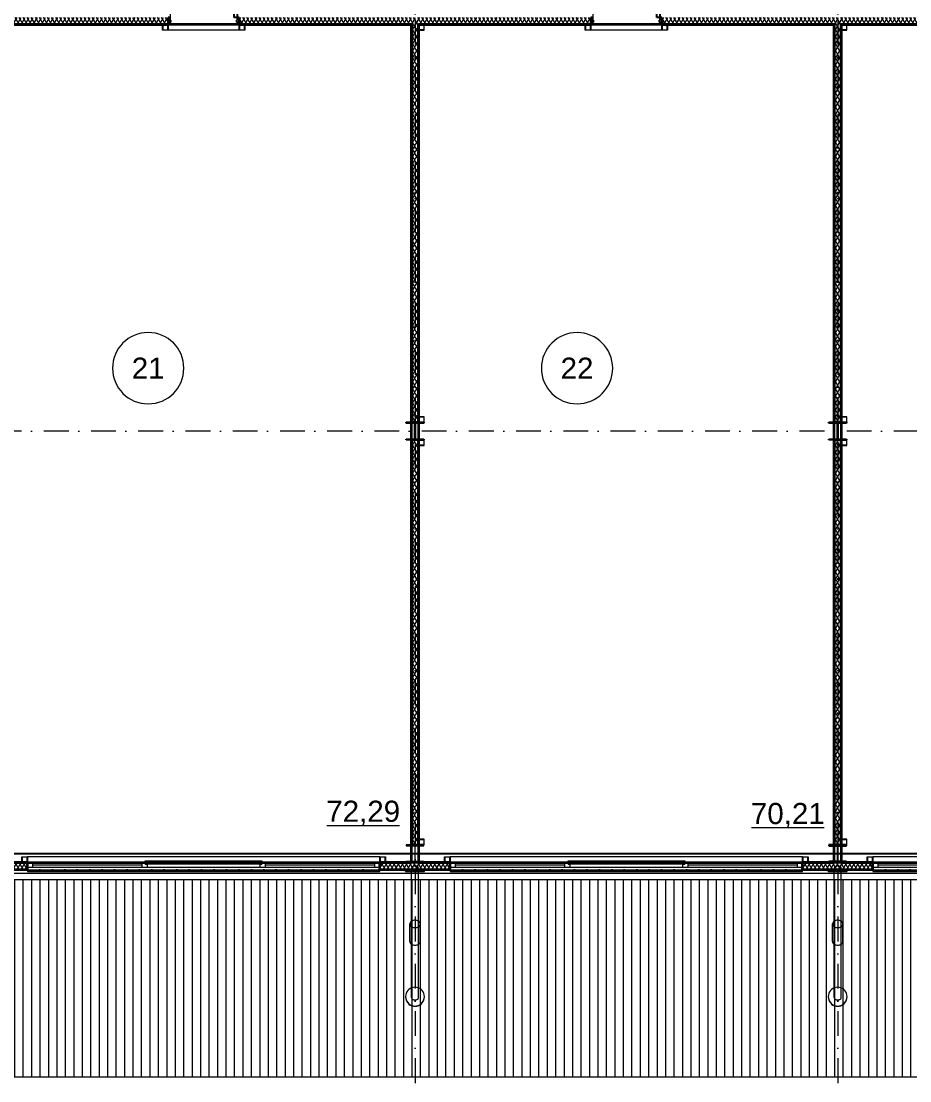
# Model space of a CAD drawing. Header units: millimetres. Extents: x -10605 to 103276, y -15987 to 52426.
# Drawn here: x 52410 to 65024, y -3225 to 11821 of the extents above; entities that cross this region are included whole.
import ezdxf
from ezdxf.enums import TextEntityAlignment as Align

# ---------------------------------------------------------------- set-up
doc = ezdxf.new("R2010")
doc.units = ezdxf.units.MM
doc.header["$MEASUREMENT"] = 0
for name, pattern in [('Dot & Dashed', [670.277762, 352.777767, -176.388884, 0, -141.111112]), ('Крупный пунктир', [634.99999, 0, -634.99999]), ('Пунктирная', [176.388884, 0, -176.388884])]:
    doc.linetypes.add(name, pattern=pattern)
for name, color, linetype, lineweight in [('0_Ном._пера__200', 7, 'Continuous', 0), ('0_Ном._пера__98', 7, 'Continuous', 25), ('Двери Archicad_Ном._пера__3', 7, 'Continuous', 0), ('Двери Archicad_Ном._пера__97', 7, 'Continuous', 35), ('Двери Archicad_Ном._пера__98', 7, 'Continuous', 25), ('Металлический каркас здания_Ном._пера__100', 7, 'Continuous', 9), ('Металлический каркас здания_Ном._пера__98', 7, 'Continuous', 25), ('Металлический каркас здания_Ном._пера__99', 7, 'Continuous', 15), ('Окна Archicad_Ном._пера__100', 7, 'Continuous', 9), ('Окна Archicad_Ном._пера__3', 7, 'Continuous', 0), ('Окна Archicad_Ном._пера__97', 7, 'Continuous', 35), ('Оси_Ном._пера__200', 7, 'Continuous', 0), ('Паспорта Зон Archicad_Ном._пера__100', 7, 'Continuous', 9), ('Стены _Ном._пера__200', 7, 'Continuous', 0), ('Стены _Ном._пера__97', 7, 'Continuous', 35), ('Стены _Ном._пера__99', 7, 'Continuous', 15)]:
    doc.layers.add(name, color=color, linetype=linetype, lineweight=lineweight)
for name, color, linetype, lineweight, true_color in [('0_Ном._пера__92', 7, 'Continuous', 20, 0xc2e9e9e9), ('Зоны_Ном._пера__121', 7, 'Continuous', 35, 0xc2deab72), ('Стены _Ном._пера__94', 7, 'Continuous', 5, 0xc29f9f9f)]:
    doc.layers.add(name, color=color, linetype=linetype, lineweight=lineweight, true_color=true_color)
for name, color, linetype in [('Двери Archicad', 7, 'Continuous'), ('Зоны', 7, 'Continuous'), ('Металлический каркас здания', 7, 'Continuous'), ('Окна Archicad', 7, 'Continuous'), ('Оси', 7, 'Continuous'), ('Стены', 7, 'Continuous')]:
    doc.layers.add(name, color=color, linetype=linetype)
doc.styles.add('РЎР“Р•РќР•Р\xa0РР\xa0_РЎРўРР›Р¬_1', font='arial.ttf')
pattern_1 = [(60, (0, 0), (-43.30127, 25), []), (120, (0, 0), (43.30127, 25), [])]
pattern_2 = [(90, (0, 0), (-60, 0), [])]

# ---------------------------------------------------------------- blocks, each defined once
blk = doc.blocks.new('Перекрытие_1', base_point=(98125, 40125))
at = {"layer": '0_Ном._пера__200', "color": 7, "linetype": 'Continuous', "lineweight": 0, "flags": 128}
blk.add_lwpolyline([(98125, 40125), (51875, 40125), (51875, 29425), (46123, 29425), (46123, 40125), (-125, 40125), (-125, -125), (46125, -125), (46125, 10575), (51875, 10575), (51875, -125), (98125, -125)], close=True, dxfattribs=at)
blk = doc.blocks.new('Стена_9', base_point=(64000, 11775))
at = {"layer": 'Стены', "linetype": 'Continuous', "lineweight": 0, "true_color": 0x000000}
h = blk.add_hatch(dxfattribs=at)
h.set_pattern_fill('Batt_Insulation__3_', color=18, style=0, pattern_type=2)
h.set_pattern_definition(pattern_1)
h.paths.add_polyline_path([(63950, 11775), (63950, 6125), (64050, 6125), (64050, 11775)])
at = {"layer": 'Стены _Ном._пера__97', "color": 7, "linetype": 'Continuous', "lineweight": 35, "flags": 128}
for points in [[(63950, 11775), (63950, 6125)], [(64050, 6125), (64050, 11775)], [(63950, 6125), (64050, 6125)]]:
    blk.add_lwpolyline(points, dxfattribs=at)
blk = doc.blocks.new('Стена_10', base_point=(58000, 11775))
at = {"layer": 'Стены', "linetype": 'Continuous', "lineweight": 0, "true_color": 0x000000}
h = blk.add_hatch(dxfattribs=at)
h.set_pattern_fill('Batt_Insulation__3_', color=18, style=0, pattern_type=2)
h.set_pattern_definition(pattern_1)
h.paths.add_polyline_path([(57950, 11775), (57950, 6125), (58050, 6125), (58050, 11775)])
at = {"layer": 'Стены _Ном._пера__97', "color": 7, "linetype": 'Continuous', "lineweight": 35, "flags": 128}
for points in [[(57950, 11775), (57950, 6125)], [(58050, 6125), (58050, 11775)], [(57950, 6125), (58050, 6125)]]:
    blk.add_lwpolyline(points, dxfattribs=at)
blk = doc.blocks.new('Стена_37', base_point=(58000, 5875))
at = {"layer": 'Стены', "linetype": 'Continuous', "lineweight": 0, "true_color": 0x000000}
h = blk.add_hatch(dxfattribs=at)
h.set_pattern_fill('Batt_Insulation__3_', color=18, style=0, pattern_type=2)
h.set_pattern_definition(pattern_1)
h.paths.add_polyline_path([(57950, 5875), (57950, 125), (58050, 125), (58050, 5875)])
at = {"layer": 'Стены _Ном._пера__97', "color": 7, "linetype": 'Continuous', "lineweight": 35, "flags": 128}
for points in [[(57950, 5875), (57950, 125)], [(58050, 5875), (57950, 5875)], [(58050, 125), (58050, 5875)], [(57950, 125), (58050, 125)]]:
    blk.add_lwpolyline(points, dxfattribs=at)
blk = doc.blocks.new('Стена_38', base_point=(64000, 5875))
at = {"layer": 'Стены', "linetype": 'Continuous', "lineweight": 0, "true_color": 0x000000}
h = blk.add_hatch(dxfattribs=at)
h.set_pattern_fill('Batt_Insulation__3_', color=18, style=0, pattern_type=2)
h.set_pattern_definition(pattern_1)
h.paths.add_polyline_path([(63950, 5875), (63950, 125), (64050, 125), (64050, 5875)])
at = {"layer": 'Стены _Ном._пера__97', "color": 7, "linetype": 'Continuous', "lineweight": 35, "flags": 128}
for points in [[(63950, 5875), (63950, 125)], [(64050, 5875), (63950, 5875)], [(64050, 125), (64050, 5875)], [(63950, 125), (64050, 125)]]:
    blk.add_lwpolyline(points, dxfattribs=at)
blk = doc.blocks.new('Конструктор Кровли 27')
at = {"layer": '0_Ном._пера__92', "color": 254, "linetype": 'Continuous', "lineweight": 20, "true_color": 0xe9e9e9, "flags": 128}
blk.add_lwpolyline([(0, 46123), (0, 0), (40000, 0), (40000, 46125), (29425, 46125), (29425, 51875), (40000, 51875), (40000, 98000), (0, 98000), (0, 51875), (10575, 51875), (10575, 46123)], close=True, dxfattribs=at)
blk = doc.blocks.new('Колонна SHS ГК 27')
at = {"layer": 'Металлический каркас здания_Ном._пера__99', "linetype": 'Continuous', "lineweight": 0, "true_color": 0xffffff}
h = blk.add_hatch(dxfattribs=at)
h.set_pattern_fill('Barabбs_tйglakц_бllу', style=0, pattern_type=2)
h.set_pattern_definition(pattern_2)
h.paths.add_polyline_path([(-40, -40), (40, -40), (40, 40), (-40, 40)])
h.paths.add_polyline_path([(-36.4, -36.4), (-36.4, 36.4), (36.4, 36.4), (36.4, -36.4)], flags=0)
at = {"layer": 'Металлический каркас здания_Ном._пера__99', "color": 7, "linetype": 'Continuous', "lineweight": 15}
for p, q in [((40, 40), (-40, 40)), ((-40, 40), (-40, -40)), ((-36.4, -36.4), (-36.4, 36.4)), ((-36.4, 36.4), (36.4, 36.4)), ((36.4, 36.4), (36.4, -36.4)), ((40, -40), (40, 40)), ((-40, -40), (40, -40)), ((36.4, -36.4), (-36.4, -36.4))]:
    blk.add_line(p, q, dxfattribs=at)
blk = doc.blocks.new('Труба Квадратного Сечения ГК SHS 27')
at = {"layer": 'Металлический каркас здания_Ном._пера__99', "color": 7, "linetype": 'Continuous', "lineweight": 15}
for p, q in [((505, 40), (0, 40)), ((0, 40), (0, 0)), ((0, 0), (0, -40)), ((1010, 40), (505, 40)), ((1010, 0), (1010, 40)), ((1010, -40), (1010, 0)), ((0, -40), (505, -40)), ((505, -40), (1010, -40))]:
    blk.add_line(p, q, dxfattribs=at)
blk = doc.blocks.new('Труба Квадратного Сечения ГК SHS 27_3')
at = {"layer": 'Металлический каркас здания_Ном._пера__99', "color": 7, "linetype": 'Continuous', "lineweight": 15}
for p, q in [((2500, 40), (0, 40)), ((0, 40), (0, 0)), ((0, 0), (0, -40)), ((5000, 40), (2500, 40)), ((5000, 0), (5000, 40)), ((5000, -40), (5000, 0)), ((0, -40), (2500, -40)), ((2500, -40), (5000, -40))]:
    blk.add_line(p, q, dxfattribs=at)
blk = doc.blocks.new('Кладовая_21_21', base_point=(54687, 6934))
at = {"layer": 'Паспорта Зон Archicad_Ном._пера__100', "color": 7, "linetype": 'Continuous', "lineweight": 9}
blk.add_line((56750, 402), (57780, 402), dxfattribs=at)
for start, end in [(0, 180), (180, 0)]:
    blk.add_arc((54213, 6893), 506, start, end, dxfattribs=at)
at = {"layer": 'Паспорта Зон Archicad_Ном._пера__100', "color": 7, "lineweight": 9, "style": 'РЎР“Р•РќР•Р\xa0РР\xa0_РЎРўРР›Р¬_1'}
for tag, p in [('ROOM_NUMBER', (54213, 6893)), ('ROOM_AREA', (57265, 602))]:
    blk.add_attdef(tag, text='', height=300, dxfattribs=at).set_placement(p, align=Align.MIDDLE_CENTER)
blk = doc.blocks.new('Кладовая_22_22', base_point=(60713, 6902))
at = {"layer": 'Паспорта Зон Archicad_Ном._пера__100', "color": 7, "linetype": 'Continuous', "lineweight": 9}
blk.add_line((62777, 370), (63807, 370), dxfattribs=at)
for start, end in [(0, 180), (180, 0)]:
    blk.add_arc((60300, 6893), 506, start, end, dxfattribs=at)
at = {"layer": 'Паспорта Зон Archicad_Ном._пера__100', "color": 7, "lineweight": 9, "style": 'РЎР“Р•РќР•Р\xa0РР\xa0_РЎРўРР›Р¬_1'}
for tag, p in [('ROOM_NUMBER', (60300, 6893)), ('ROOM_AREA', (63292, 570))]:
    blk.add_attdef(tag, text='', height=300, dxfattribs=at).set_placement(p, align=Align.MIDDLE_CENTER)
blk = doc.blocks.new('Однопольная Дверь 27')
at = {"layer": 'Двери Archicad_Ном._пера__3', "color": 7, "linetype": 'Continuous', "lineweight": 0}
blk.add_arc((475, 0), 950, 90, 180, dxfattribs=at)
at = {"layer": 'Двери Archicad_Ном._пера__97', "color": 7, "linetype": 'Continuous', "lineweight": 35}
for p, q in [((-505, 0), (-505, -70)), ((-505, 0), (-505, -70)), ((505, 0), (505, -70)), ((505, 0), (505, -70)), ((-505, -70), (-505, -100)), ((505, -70), (505, -100))]:
    blk.add_line(p, q, dxfattribs=at)
at = {"layer": 'Двери Archicad_Ном._пера__98', "color": 7, "linetype": 'Continuous', "lineweight": 25}
for p, q in [((435, 0), (435, 950)), ((435, 950), (475, 950)), ((475, 950), (475, 0)), ((-475, 0), (-505, 0)), ((-505, 0), (-505, -70)), ((-475, -40), (-475, 0)), ((475, 0), (435, 0)), ((505, 0), (475, 0)), ((475, 0), (475, -40)), ((505, -70), (505, 0)), ((-505, -70), (-465, -70)), ((-465, -40), (-475, -40)), ((-465, -70), (-465, -40)), ((475, -40), (465, -40)), ((465, -40), (465, -70)), ((465, -70), (505, -70))]:
    blk.add_line(p, q, dxfattribs=at)
blk = doc.blocks.new('Стена_84', base_point=(51775, 11775))
at = {"layer": 'Стены', "linetype": 'Continuous', "lineweight": 0, "true_color": 0x000000}
h = blk.add_hatch(dxfattribs=at)
h.set_pattern_fill('Batt_Insulation__3_', color=18, style=0, pattern_type=2)
h.set_pattern_definition(pattern_1)
h.paths.add_polyline_path([(51775, 11775), (54495, 11775), (54495, 11875), (51775, 11875)])
h = blk.add_hatch(dxfattribs=at)
h.set_pattern_fill('Batt_Insulation__3_', color=18, style=0, pattern_type=2)
h.set_pattern_definition(pattern_1)
h.paths.add_polyline_path([(55505, 11875), (55505, 11775), (60495, 11775), (60495, 11875)])
h = blk.add_hatch(dxfattribs=at)
h.set_pattern_fill('Batt_Insulation__3_', color=18, style=0, pattern_type=2)
h.set_pattern_definition(pattern_1)
h.paths.add_polyline_path([(61505, 11875), (61505, 11775), (66495, 11775), (66495, 11875)])
at = {"layer": 'Стены _Ном._пера__97', "color": 7, "linetype": 'Continuous', "lineweight": 35}
for p, q in [((54495, 11875), (54495, 11805)), ((54495, 11805), (54495, 11775)), ((55505, 11875), (55505, 11805)), ((55505, 11805), (55505, 11775)), ((60495, 11875), (60495, 11805)), ((60495, 11805), (60495, 11775)), ((61505, 11875), (61505, 11805)), ((61505, 11805), (61505, 11775))]:
    blk.add_line(p, q, dxfattribs=at)
at = {"layer": 'Стены _Ном._пера__97', "color": 7, "linetype": 'Continuous', "lineweight": 35, "flags": 128}
for points in [[(51875, 11775), (54495, 11775)], [(55505, 11775), (57950, 11775)], [(58050, 11775), (60495, 11775)], [(61505, 11775), (63950, 11775)], [(64050, 11775), (66495, 11775)]]:
    blk.add_lwpolyline(points, dxfattribs=at)
at = {"layer": 'Двери Archicad', "color": 7, "linetype": 'Continuous', "lineweight": 50, "zscale": 1000}
for p in [(55000, 11875), (61000, 11875)]:
    blk.add_blockref('Однопольная Дверь 27', p, dxfattribs=at)
blk = doc.blocks.new('Колонна Универсальная 27_2')
at = {"layer": 'Металлический каркас здания_Ном._пера__100', "linetype": 'Continuous', "lineweight": 0, "true_color": 0xffffff}
h = blk.add_hatch(dxfattribs=at)
h.set_pattern_fill('Barabбs_tйglakц_бllу', style=0, pattern_type=2)
h.set_pattern_definition(pattern_2)
h.paths.add_polyline_path([(-125, -125), (125, -125), (125, -113), (4, -113), (4, 113), (125, 113), (125, 125), (-125, 125), (-125, 113), (-4, 113), (-4, -113), (-125, -113)])
at = {"layer": 'Металлический каркас здания_Ном._пера__100', "color": 7, "linetype": 'Continuous', "lineweight": 9}
for p, q in [((125, 125), (-125, 125)), ((-125, 125), (-125, 113)), ((-125, 113), (-4, 113)), ((-4, 113), (-4, -113)), ((4, -113), (4, 113)), ((4, 113), (125, 113)), ((125, 113), (125, 125)), ((-4, -113), (-125, -113)), ((-125, -113), (-125, -125)), ((-125, -125), (125, -125)), ((125, -113), (4, -113)), ((125, -125), (125, -113))]:
    blk.add_line(p, q, dxfattribs=at)
blk = doc.blocks.new('Колонна Универсальная 27')
at = {"layer": 'Металлический каркас здания_Ном._пера__98', "linetype": 'Continuous', "lineweight": 0, "true_color": 0xffffff}
h = blk.add_hatch(dxfattribs=at)
h.set_pattern_fill('Barabбs_tйglakц_бllу', style=0, pattern_type=2)
h.set_pattern_definition(pattern_2)
h.paths.add_polyline_path([(-125, -125), (125, -125), (125, -113), (4, -113), (4, 113), (125, 113), (125, 125), (-125, 125), (-125, 113), (-4, 113), (-4, -113), (-125, -113)])
at = {"layer": 'Металлический каркас здания_Ном._пера__98', "color": 7, "linetype": 'Continuous', "lineweight": 25}
for p, q in [((125, 125), (-125, 125)), ((-125, 125), (-125, 113)), ((-125, 113), (-4, 113)), ((-4, 113), (-4, -113)), ((4, -113), (4, 113)), ((4, 113), (125, 113)), ((125, 113), (125, 125)), ((-4, -113), (-125, -113)), ((-125, -113), (-125, -125)), ((-125, -125), (125, -125)), ((125, -113), (4, -113)), ((125, -125), (125, -113))]:
    blk.add_line(p, q, dxfattribs=at)
blk = doc.blocks.new('Стандартный Маркер Сетки')
at = {"layer": 'Оси_Ном._пера__200', "color": 7, "linetype": 'Dot & Dashed', "lineweight": 0}
blk.add_line((0, 0), (107805, 0), dxfattribs=at)
at = {"layer": 'Оси_Ном._пера__200', "color": 7, "lineweight": 0, "style": 'РЎР“Р•РќР•Р\xa0РР\xa0_РЎРўРР›Р¬_1'}
blk.add_attdef('AC_MarkerText_1', text='', height=300, dxfattribs=at).set_placement((108205, 150), align=Align.TOP_CENTER)
blk = doc.blocks.new('Двутавp К 26020-83 27_4')
at = {"layer": 'Металлический каркас здания_Ном._пера__98', "color": 7, "linetype": 'Крупный пунктир', "lineweight": 25}
blk.add_line((0, 0), (39750, 0), dxfattribs=at)
blk = doc.blocks.new('Двутавp К 26020-83 27_2')
at = {"layer": 'Металлический каркас здания_Ном._пера__98', "color": 7, "linetype": 'Крупный пунктир', "lineweight": 25}
blk.add_line((0, 0), (17750, 0), dxfattribs=at)
blk = doc.blocks.new('Лист Профилированный 27')
at = {"layer": 'Стены _Ном._пера__94', "linetype": 'Continuous', "lineweight": 5, "true_color": 0x9f9f9f}
h = blk.add_hatch(dxfattribs=at)
h.set_pattern_fill('Barabбs_tйglakц_бllу_dupla', color=253, style=0, pattern_type=2)
h.set_pattern_definition([(90, (0, 0), (-120, 0), [])])
h.paths.add_polyline_path([(0, 200), (0, 0), (90395, 0), (90395, 200), (90395, 2610), (90395, 2809), (0, 2809), (0, 2610)])
at = {"layer": 'Стены _Ном._пера__99', "color": 7, "linetype": 'Continuous', "lineweight": 15, "flags": 128}
blk.add_lwpolyline([(0, 200), (0, 0), (90395, 0), (90395, 200), (90395, 2610), (90395, 2809), (0, 2809), (0, 2610)], close=True, dxfattribs=at)
blk = doc.blocks.new('Горизонтальное Многостворчатое Окно 27')
at = {"layer": 'Окна Archicad_Ном._пера__100', "color": 7, "linetype": 'Continuous', "lineweight": 9}
for p, q in [((-2500, 0), (-2430, 0)), ((-2430, 0), (-2430, -70)), ((-873, -70), (-873, 0)), ((-873, 0), (-838, 0)), ((-838, 0), (-828, 0)), ((-828, 25), (-778, 25)), ((-828, -25), (-828, 25)), ((-828, 0), (-828, -25)), ((-778, 25), (-778, -25)), ((-778, 25), (778, 25)), ((-778, 0), (778, 0)), ((778, -25), (778, 25)), ((778, 25), (828, 25)), ((828, 25), (828, -25)), ((828, -25), (828, 0)), ((828, 0), (838, 0)), ((838, 0), (873, 0)), ((873, 0), (873, -70)), ((2430, -70), (2430, 0)), ((2430, 0), (2500, 0)), ((-2430, -70), (-2500, -70)), ((-838, -70), (-873, -70)), ((-803, -70), (-838, -70)), ((-828, -25), (-803, -25)), ((-778, -25), (-828, -25)), ((-803, -25), (-803, -70)), ((778, -25), (-778, -25)), ((828, -25), (778, -25)), ((803, -70), (803, -25)), ((803, -25), (828, -25)), ((838, -70), (803, -70)), ((873, -70), (838, -70)), ((2500, -70), (2430, -70))]:
    blk.add_line(p, q, dxfattribs=at)
at = {"layer": 'Окна Archicad_Ном._пера__3', "color": 7, "linetype": 'Continuous', "lineweight": 0}
for p, q in [((-2500, 0), (2500, 0)), ((-2430, 0), (-873, 0)), ((-778, 25), (778, 25)), ((873, 0), (2430, 0)), ((-2500, -100), (-2500, -130)), ((-2500, -130), (2500, -130)), ((-2430, -35), (-873, -35)), ((-873, -70), (-2430, -70)), ((803, -70), (-803, -70)), ((873, -35), (2430, -35)), ((2430, -70), (873, -70)), ((2500, -130), (2500, -100))]:
    blk.add_line(p, q, dxfattribs=at)
at = {"layer": 'Окна Archicad_Ном._пера__3', "color": 7, "linetype": 'Пунктирная', "lineweight": 0}
blk.add_line((-2500, -100), (2500, -100), dxfattribs=at)
at = {"layer": 'Окна Archicad_Ном._пера__97', "color": 7, "linetype": 'Continuous', "lineweight": 35}
for p, q in [((-2500, -70), (-2500, 0)), ((-2500, -70), (-2500, 0)), ((2500, -70), (2500, 0)), ((2500, -70), (2500, 0)), ((-2500, -100), (-2500, -70)), ((2500, -100), (2500, -70))]:
    blk.add_line(p, q, dxfattribs=at)
blk = doc.blocks.new('Стена_97', base_point=(-125, -125))
at = {"layer": 'Стены', "linetype": 'Continuous', "lineweight": 0, "true_color": 0x000000}
h = blk.add_hatch(dxfattribs=at)
h.set_pattern_fill('Batt_Insulation__3_', color=18, style=0, pattern_type=2)
h.set_pattern_definition(pattern_1)
h.paths.add_polyline_path([(51500, -195), (51500, -225), (52500, -225), (52500, -195), (52500, -125), (51500, -125)])
h = blk.add_hatch(dxfattribs=at)
h.set_pattern_fill('Batt_Insulation__3_', color=18, style=0, pattern_type=2)
h.set_pattern_definition(pattern_1)
h.paths.add_polyline_path([(57500, -195), (57500, -225), (58500, -225), (58500, -195), (58500, -125), (57500, -125)])
h = blk.add_hatch(dxfattribs=at)
h.set_pattern_fill('Batt_Insulation__3_', color=18, style=0, pattern_type=2)
h.set_pattern_definition(pattern_1)
h.paths.add_polyline_path([(63500, -195), (63500, -225), (64500, -225), (64500, -195), (64500, -125), (63500, -125)])
at = {"layer": 'Стены _Ном._пера__97', "color": 7, "linetype": 'Continuous', "lineweight": 35}
for p, q in [((52500, -195), (52500, -125)), ((57500, -195), (57500, -125)), ((58500, -195), (58500, -125)), ((63500, -195), (63500, -125)), ((64500, -195), (64500, -125)), ((52500, -225), (52500, -195)), ((57500, -225), (57500, -195)), ((58500, -225), (58500, -195)), ((63500, -225), (63500, -195)), ((64500, -225), (64500, -195))]:
    blk.add_line(p, q, dxfattribs=at)
at = {"layer": 'Стены _Ном._пера__97', "color": 7, "linetype": 'Continuous', "lineweight": 35, "flags": 128}
for points in [[(52500, -125), (51875, -125)], [(58500, -125), (57500, -125)], [(64500, -125), (63500, -125)], [(51500, -225), (52500, -225)], [(57500, -225), (58500, -225)], [(63500, -225), (64500, -225)]]:
    blk.add_lwpolyline(points, dxfattribs=at)
at = {"layer": 'Окна Archicad', "color": 7, "linetype": 'Continuous', "lineweight": 0, "zscale": 1000}
for p in [(55000, -125), (61000, -125), (67000, -125)]:
    blk.add_blockref('Горизонтальное Многостворчатое Окно 27', p, dxfattribs=at)
blk = doc.blocks.new('Стена_100', base_point=(3803, -236))
at = {"layer": 'Стены _Ном._пера__200', "color": 7, "linetype": 'Continuous', "lineweight": 0}
blk.add_line((94198, -237), (3803, -237), dxfattribs=at)
at = {"layer": 'Стены _Ном._пера__200', "color": 7, "linetype": 'Continuous', "lineweight": 0, "flags": 128}
for points in [[(94298, -236), (3803, -236)], [(3803, -276), (94198, -276)]]:
    blk.add_lwpolyline(points, dxfattribs=at)
blk = doc.blocks.new('Крыша_1', base_point=(0, 0))
at = {"layer": '0_Ном._пера__98', "color": 7, "linetype": 'Continuous', "lineweight": 25, "flags": 128}
blk.add_lwpolyline([(98000, 0), (51875, 0)], dxfattribs=at)
blk = doc.blocks.new('Стандартный Маркер Сетки_4')
at = {"layer": 'Оси_Ном._пера__200', "color": 7, "linetype": 'Dot & Dashed', "lineweight": 0}
blk.add_line((0, 0), (55187, 0), dxfattribs=at)
at = {"layer": 'Оси_Ном._пера__200', "color": 7, "lineweight": 0, "style": 'РЎР“Р•РќР•Р\xa0РР\xa0_РЎРўРР›Р¬_1'}
blk.add_attdef('AC_MarkerText_1', text='', height=300, rotation=90, dxfattribs=at).set_placement((55368, -69), align=Align.TOP_CENTER)
blk = doc.blocks.new('Цилиндр 27')
at = {"layer": 'Стены _Ном._пера__200', "color": 7, "linetype": 'Continuous', "lineweight": 0}
for p, q in [((-33, 17), (-35, 9)), ((-35, 9), (-35, 0)), ((-35, 0), (-35, -9)), ((-31, 25), (-33, 17)), ((-27, 32), (-31, 25)), ((-23, 38), (-27, 32)), ((-18, 43), (-23, 38)), ((-12, 47), (-18, 43)), ((-6, 49), (-12, 47)), ((0, 50), (-6, 49)), ((0, 50), (1831, 50)), ((1798, 17), (1796, 9)), ((1796, 9), (1796, 0)), ((1796, 0), (1796, -9)), ((1801, 25), (1798, 17)), ((1804, 32), (1801, 25)), ((1809, 38), (1804, 32)), ((1814, 43), (1809, 38)), ((1819, 47), (1814, 43)), ((1825, 49), (1819, 47)), ((1831, 50), (1825, 49)), ((1837, 49), (1831, 50)), ((1843, 47), (1837, 49)), ((1849, 43), (1843, 47)), ((1854, 38), (1849, 43)), ((1858, 32), (1854, 38)), ((1862, 25), (1858, 32)), ((1865, 17), (1862, 25)), ((1866, 9), (1865, 17)), ((1867, 0), (1866, 9)), ((1866, -9), (1867, 0)), ((-35, -9), (-33, -17)), ((-33, -17), (-31, -25)), ((-31, -25), (-27, -32)), ((-27, -32), (-23, -38)), ((-23, -38), (-18, -43)), ((-18, -43), (-12, -47)), ((-12, -47), (-6, -49)), ((-6, -49), (0, -50)), ((0, -50), (1831, -50)), ((1796, -9), (1798, -17)), ((1798, -17), (1801, -25)), ((1801, -25), (1804, -32)), ((1804, -32), (1809, -38)), ((1809, -38), (1814, -43)), ((1814, -43), (1819, -47)), ((1819, -47), (1825, -49)), ((1825, -49), (1831, -50)), ((1831, -50), (1837, -49)), ((1837, -49), (1843, -47)), ((1843, -47), (1849, -43)), ((1849, -43), (1854, -38)), ((1854, -38), (1858, -32)), ((1858, -32), (1862, -25)), ((1862, -25), (1865, -17)), ((1865, -17), (1866, -9))]:
    blk.add_line(p, q, dxfattribs=at)
blk = doc.blocks.new('Цилиндр 27_2')
at = {"layer": 'Стены _Ном._пера__200', "color": 7, "linetype": 'Continuous', "lineweight": 0}
for p, q in [((-132, 23), (-134, 0)), ((-126, 46), (-132, 23)), ((-128, 23), (-130, 0)), ((-122, 46), (-128, 23)), ((-116, 67), (-126, 46)), ((-112, 67), (-122, 46)), ((-102, 86), (-116, 67)), ((-99, 86), (-112, 67)), ((-86, 102), (-102, 86)), ((-82, 102), (-99, 86)), ((-67, 116), (-86, 102)), ((-63, 116), (-82, 102)), ((-46, 126), (-67, 116)), ((-42, 126), (-63, 116)), ((-23, 132), (-46, 126)), ((-20, 132), (-42, 126)), ((0, 134), (-23, 132)), ((3, 134), (-20, 132)), ((0, 134), (3, 134)), ((27, 132), (3, 134)), ((49, 126), (27, 132)), ((70, 116), (49, 126)), ((89, 102), (70, 116)), ((106, 86), (89, 102)), ((119, 67), (106, 86)), ((129, 46), (119, 67)), ((135, 23), (129, 46)), ((137, 0), (135, 23)), ((135, -23), (137, 0)), ((-134, 0), (-132, -23)), ((-132, -23), (-126, -46)), ((-130, 0), (-128, -23)), ((-128, -23), (-122, -46)), ((-126, -46), (-116, -67)), ((-122, -46), (-112, -67)), ((-116, -67), (-102, -86)), ((-112, -67), (-99, -86)), ((-102, -86), (-86, -102)), ((-99, -86), (-82, -102)), ((-86, -102), (-67, -116)), ((-82, -102), (-63, -116)), ((-67, -116), (-46, -126)), ((-63, -116), (-42, -126)), ((-46, -126), (-23, -132)), ((-42, -126), (-20, -132)), ((-23, -132), (0, -134)), ((-20, -132), (3, -134)), ((0, -134), (3, -134)), ((3, -134), (27, -132)), ((27, -132), (49, -126)), ((49, -126), (70, -116)), ((70, -116), (89, -102)), ((89, -102), (106, -86)), ((106, -86), (119, -67)), ((119, -67), (129, -46)), ((129, -46), (135, -23))]:
    blk.add_line(p, q, dxfattribs=at)
blk = doc.blocks.new('Цилиндр 27_3')
at = {"layer": 'Стены _Ном._пера__200', "color": 7, "linetype": 'Continuous', "lineweight": 0}
for p, q in [((0, 134), (0, 132)), ((0, 134), (30, 134)), ((0, 132), (0, 126)), ((0, 126), (0, 116)), ((0, 116), (0, 102)), ((0, 102), (0, 86)), ((0, 86), (0, 67)), ((0, 67), (0, 46)), ((0, 46), (0, 23)), ((0, 23), (0, 0)), ((0, 0), (0, -23)), ((30, 134), (30, 132)), ((30, 132), (30, 126)), ((30, 126), (30, 116)), ((30, 116), (30, 102)), ((30, 102), (30, 86)), ((30, 86), (30, 67)), ((30, 67), (30, 46)), ((30, 46), (30, 23)), ((30, 23), (30, 0)), ((30, 0), (30, -23)), ((0, -23), (0, -46)), ((0, -46), (0, -67)), ((0, -67), (0, -86)), ((0, -86), (0, -102)), ((0, -102), (0, -116)), ((0, -116), (0, -126)), ((0, -126), (0, -132)), ((0, -132), (0, -134)), ((0, -134), (30, -134)), ((30, -23), (30, -46)), ((30, -46), (30, -67)), ((30, -67), (30, -86)), ((30, -86), (30, -102)), ((30, -102), (30, -116)), ((30, -116), (30, -126)), ((30, -126), (30, -132)), ((30, -132), (30, -134))]:
    blk.add_line(p, q, dxfattribs=at)
blk = doc.blocks.new('Цилиндр 27_4')
at = {"layer": 'Стены _Ном._пера__200', "color": 7, "linetype": 'Continuous', "lineweight": 0}
for p, q in [((-52, 13), (-53, 0)), ((-53, 0), (-52, -13)), ((-50, 26), (-52, 13)), ((-46, 37), (-50, 26)), ((-41, 48), (-46, 37)), ((-34, 57), (-41, 48)), ((-27, 65), (-34, 57)), ((-18, 70), (-27, 65)), ((-9, 74), (-18, 70)), ((0, 75), (-9, 74)), ((0, 75), (248, 75)), ((196, 13), (195, 0)), ((195, 0), (196, -13)), ((198, 26), (196, 13)), ((202, 37), (198, 26)), ((208, 48), (202, 37)), ((214, 57), (208, 48)), ((222, 65), (214, 57)), ((230, 70), (222, 65)), ((239, 74), (230, 70)), ((248, 75), (239, 74)), ((257, 74), (248, 75)), ((266, 70), (257, 74)), ((275, 65), (266, 70)), ((282, 57), (275, 65)), ((289, 48), (282, 57)), ((294, 37), (289, 48)), ((298, 26), (294, 37)), ((300, 13), (298, 26)), ((301, 0), (300, 13)), ((300, -13), (301, 0)), ((-52, -13), (-50, -26)), ((-50, -26), (-46, -37)), ((-46, -37), (-41, -48)), ((-41, -48), (-34, -57)), ((-34, -57), (-27, -65)), ((-27, -65), (-18, -70)), ((-18, -70), (-9, -74)), ((-9, -74), (0, -75)), ((0, -75), (248, -75)), ((196, -13), (198, -26)), ((198, -26), (202, -37)), ((202, -37), (208, -48)), ((208, -48), (214, -57)), ((214, -57), (222, -65)), ((222, -65), (230, -70)), ((230, -70), (239, -74)), ((239, -74), (248, -75)), ((248, -75), (257, -74)), ((257, -74), (266, -70)), ((266, -70), (275, -65)), ((275, -65), (282, -57)), ((282, -57), (289, -48)), ((289, -48), (294, -37)), ((294, -37), (298, -26)), ((298, -26), (300, -13))]:
    blk.add_line(p, q, dxfattribs=at)

msp = doc.modelspace()

# ---------------------------------------------------------------- linework, layer by layer
at = {"layer": 'Зоны_Ном._пера__121', "color": 43, "linetype": 'Continuous', "lineweight": 35, "true_color": 0xdeab72, "flags": 128}
for points in [[(51875, -125), (57950.02889, -125), (57950.02889, 11775), (51875, 11775)], [(58050.02889, -125), (63950, -125), (63950, 11775), (58050.02889, 11775)], [(69950, 11775), (64050, 11775), (64050, -125), (69950, -125)]]:
    msp.add_lwpolyline(points, close=True, dxfattribs=at)

# ---------------------------------------------------------------- block references
at = {"color": 7, "linetype": 'Continuous', "lineweight": 0}
msp.add_blockref('Перекрытие_1', (98125.00021, 40125.00012), dxfattribs=at)
at = {"color": 8, "linetype": 'Continuous', "lineweight": 0, "true_color": 0x747474, "zscale": 1000, "rotation": 270}
msp.add_blockref('Конструктор Кровли 27', (0, 40000.00005), dxfattribs=at)
at = {"color": 7, "linetype": 'Continuous', "lineweight": 25}
msp.add_blockref('Крыша_1', (0, 0), dxfattribs=at)
at = {"layer": 'Зоны', "color": 7, "linetype": 'Continuous', "lineweight": 9}
for name, p, values in [('Кладовая_21_21', (54686.5528, 6934.41868), {'ROOM_NUMBER': '21', 'ROOM_AREA': '72,29'}), ('Кладовая_22_22', (60713.02246, 6902.2399), {'ROOM_NUMBER': '22', 'ROOM_AREA': '70,21'})]:
    msp.add_blockref(name, p, dxfattribs=at).add_auto_attribs(values)
at = {"layer": 'Металлический каркас здания', "color": 7, "linetype": 'Continuous', "lineweight": 9, "zscale": 1000, "rotation": 270}
for p in [(58000.00006, 39875.00005), (64000, 39875.00005)]:
    msp.add_blockref('Двутавp К 26020-83 27_4', p, dxfattribs=at)
at = {"layer": 'Металлический каркас здания', "color": 7, "linetype": 'Continuous', "lineweight": 9, "xscale": -1, "zscale": 1000, "rotation": 90}
msp.add_blockref('Двутавp К 26020-83 27_2', (64000, 17875), dxfattribs=at)
at = {"layer": 'Металлический каркас здания_Ном._пера__100', "color": 7, "linetype": 'Continuous', "lineweight": 9, "zscale": 1000, "rotation": 180}
msp.add_blockref('Колонна Универсальная 27_2', (58000, 0), dxfattribs=at)
at = {"layer": 'Металлический каркас здания_Ном._пера__98', "color": 7, "linetype": 'Continuous', "lineweight": 25, "xscale": -1, "zscale": 1000}
for p in [(58000.00722, 5999.94944), (63999.98111, 5999.94944)]:
    msp.add_blockref('Колонна Универсальная 27', p, dxfattribs=at)
at = {"layer": 'Металлический каркас здания_Ном._пера__98', "color": 7, "linetype": 'Continuous', "lineweight": 25, "zscale": 1000, "rotation": 180}
msp.add_blockref('Колонна Универсальная 27', (64000, 0), dxfattribs=at)
at = {"layer": 'Металлический каркас здания_Ном._пера__99', "color": 7, "linetype": 'Continuous', "lineweight": 15, "xscale": -1, "zscale": 1000, "rotation": 180}
for name, p in [('Колонна SHS ГК 27', (54455.00007, 11735)), ('Труба Квадратного Сечения ГК SHS 27', (54495.00007, 11735)), ('Колонна SHS ГК 27', (55545.00007, 11735)), ('Колонна SHS ГК 27', (60455.00007, 11735)), ('Труба Квадратного Сечения ГК SHS 27', (60495.00007, 11735)), ('Колонна SHS ГК 27', (61545.00007, 11735)), ('Колонна SHS ГК 27', (52460.0001, -85)), ('Колонна SHS ГК 27', (57540.0001, -85)), ('Колонна SHS ГК 27', (58460.0001, -85)), ('Колонна SHS ГК 27', (63540.0001, -85)), ('Колонна SHS ГК 27', (64460.0001, -85))]:
    msp.add_blockref(name, p, dxfattribs=at)
at = {"layer": 'Металлический каркас здания_Ном._пера__99', "color": 7, "linetype": 'Continuous', "lineweight": 15, "zscale": 1000, "rotation": 180}
for name, p in [('Колонна SHS ГК 27', (58089.99994, 11735)), ('Колонна SHS ГК 27', (64089.99994, 11735)), ('Колонна SHS ГК 27', (58089.99994, 6164.94944)), ('Колонна SHS ГК 27', (64089.99994, 6164.94944)), ('Колонна SHS ГК 27', (58089.99994, 5834.94944)), ('Колонна SHS ГК 27', (64089.99994, 5834.94944)), ('Колонна SHS ГК 27', (58089.99994, 165)), ('Колонна SHS ГК 27', (64089.99994, 165)), ('Труба Квадратного Сечения ГК SHS 27_3', (57500.0001, -85)), ('Труба Квадратного Сечения ГК SHS 27_3', (57500.0001, -85)), ('Труба Квадратного Сечения ГК SHS 27_3', (63500.0001, -85)), ('Труба Квадратного Сечения ГК SHS 27_3', (63500.0001, -85)), ('Труба Квадратного Сечения ГК SHS 27_3', (69500.0001, -85)), ('Труба Квадратного Сечения ГК SHS 27_3', (69500.0001, -85))]:
    msp.add_blockref(name, p, dxfattribs=at)
at = {"layer": 'Оси', "color": 8, "linetype": 'Continuous', "lineweight": 0, "true_color": 0x747474, "zscale": 1000, "rotation": 270}
for p in [(58000, 40000.00005), (64000, 40000.00005)]:
    msp.add_blockref('Стандартный Маркер Сетки_4', p, dxfattribs=at)
at = {"layer": 'Оси', "color": 8, "linetype": 'Continuous', "lineweight": 0, "true_color": 0x747474, "xscale": -1, "zscale": 1000}
for p in [(98000.00007, 6000), (98000.00007, 0)]:
    msp.add_blockref('Стандартный Маркер Сетки', p, dxfattribs=at)
at = {"layer": 'Стены', "color": 7, "lineweight": 35}
for name, p in [('Стена_84', (51775, 11775)), ('Стена_10', (58000, 11775)), ('Стена_9', (64000, 11775)), ('Стена_37', (58000, 5874.94944)), ('Стена_38', (64000, 5874.94944)), ('Стена_97', (-125, -125))]:
    msp.add_blockref(name, p, dxfattribs=at)
at = {"layer": 'Стены', "color": 7, "lineweight": 0}
msp.add_blockref('Стена_100', (3802.5, -235.72647), dxfattribs=at)
at = {"layer": 'Стены', "color": 7, "linetype": 'Continuous', "lineweight": 0, "zscale": 1000, "rotation": 89.99999999999999}
for name, p in [('Цилиндр 27_3', (58000, -255.07296)), ('Цилиндр 27', (58000, -2041.51511)), ('Цилиндр 27_3', (64000, -255.07296)), ('Цилиндр 27', (64000, -2041.51511)), ('Цилиндр 27_4', (58000, -1246.09215)), ('Цилиндр 27_4', (64000, -1246.09215)), ('Цилиндр 27_2', (58000, -2033.38641)), ('Цилиндр 27_2', (64000, -2033.38641))]:
    msp.add_blockref(name, p, dxfattribs=at)
at = {"layer": 'Стены _Ном._пера__99', "color": 7, "linetype": 'Continuous', "lineweight": 15, "xscale": -1, "zscale": 1000}
msp.add_blockref('Лист Профилированный 27', (94197.5, -3175), dxfattribs=at)

doc.saveas('drawing.dxf')
